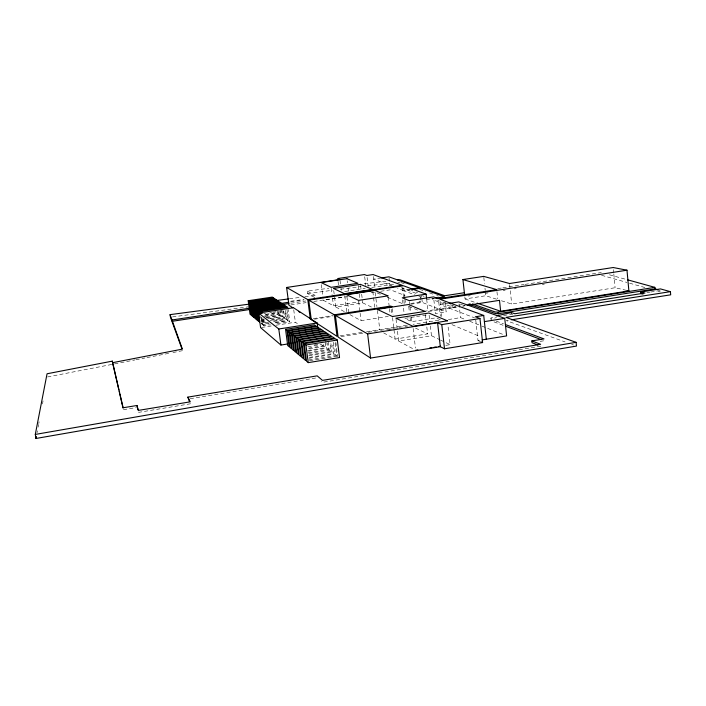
<?xml version="1.0" encoding="UTF-8"?>
<svg xmlns="http://www.w3.org/2000/svg" width="706" height="706" viewBox="0 0 706 706"><rect width="100%" height="100%" fill="white"/><g stroke="black" fill="none" stroke-linecap="round" stroke-linejoin="round"><path stroke-width="0.53" stroke-dasharray="3.53 2.65" d="M37.056 432.707L37.409 430.819M38.106 427.139L38.609 424.456M38.777 423.556L39.112 421.817M42.484 403.929L43.048 400.937M491.067 319.686L490.891 318.088L494.447 316.526M494.624 318.124L496.521 317.497M47.567 376.96L113.534 364.111M114.557 363.908L134.908 359.945M135.914 359.751L144.959 357.986M146.972 357.589L170.817 352.947M172.961 352.532L182.598 350.653M503.581 315.617L511.488 314.126L512.671 314.532M123.409 409.683L136.329 407.556M190.196 398.687L317.435 377.719M540.143 341.395L544.185 340.724M190.567 403.761L138.685 412.348L138.323 411.095M540.814 346.152L322.721 382.273L321.38 381.116M445.83 345.349L450.119 344.652L447.922 325.148M475.747 320.03L477.997 340.566L481.113 340.054M309.396 354.959L331.052 351.473L329.976 342.975M397.469 331.238L398.634 341.016L431.472 335.729L439.653 339.639M308.646 355.895L331.979 352.135L333.85 353.477L332.482 342.737M309.325 357.43L333.85 353.477M309.096 358.242L334.715 354.103L336.621 355.471L334.838 341.369M308.76 359.981L336.621 355.471M309.625 360.687L337.583 356.168L339.533 357.563M314.338 344.943L319.544 344.113M307.869 346.725L321.433 344.563L323.154 345.799L322.889 343.734M646.837 292.655L649.794 292.178M650.773 292.028L655.697 291.243M656.677 291.084L660.604 290.457M308.451 348.146L323.154 345.799M309.202 348.729L323.957 346.372L325.713 347.634L325.184 343.469M307.666 350.52L325.713 347.634M308.496 351.173L326.604 348.27L328.396 349.558L327.584 343.248M508.311 320.286L506.281 320.612L565.1 341.942M308.019 352.832L328.396 349.558M383.64 332.897L395.104 339.101L427.615 333.885L425.391 314.629M308.787 353.441L329.225 350.158L331.052 351.473M414.457 316.888L404.723 318.415L411.739 321.68L435.937 317.85L440.8 319.915L413.045 324.31M416.619 316.544L426.309 315.017M445.045 302.159L446.148 311.902L435.346 313.596L433.66 297.95M501.437 300.756L511.7 304.048L615.094 287.739L625.887 290.228M340.08 335.88L362.31 332.358M366.582 331.679L406.603 325.334M341.06 336.594L363.519 333.029M368.373 332.261L407.944 325.978M448.354 319.553L460.55 317.621L465.642 319.641M388.715 329.499L391.627 329.04M464.83 296.811L465.069 298.965L485.799 295.735L498.365 299.768M449.643 303.324L440.456 304.754L474.556 317.85M458.944 305.124L463.41 304.418M468.766 303.58L470.549 303.306M349.947 314.664L361.04 320.665L388.274 316.403M423.785 311.39L455.838 306.369M456.244 307.048L452.917 307.278L432.46 299.547M462.686 306.033L465.36 305.619M428.348 311.487L456.5 307.075M462.801 306.086L464.963 305.742M267.715 318.635L282.241 316.394L281.456 310.428M260.938 320.171L265.112 319.527M270.327 318.724L282.806 316.8L284.05 317.691L283.124 310.675M260.999 321.248L265.2 320.603M271.501 319.633L284.05 317.691M261.564 321.707L265.774 321.062M269.983 320.409L284.677 318.141L285.93 319.05L284.995 311.973M261.635 322.801L266.93 321.98M273.284 321.001L285.93 319.05M268.527 322.254L261.096 323.401L262.235 324.345L268.642 323.357M273.84 321.433L286.521 319.474L287.801 320.392L286.459 310.19M275.049 322.368L287.801 320.392M261.847 317.638L262.808 324.822L269.233 323.833M275.658 322.836L288.445 320.859L289.751 321.795L288.127 309.44M426.715 299.476L430.66 298.867M431.64 298.717L435.584 298.108M497.765 288.595L501.816 287.969M502.831 287.81L524.002 284.527M525.008 284.377L601.327 272.56M262.808 324.822L263.973 325.793L270.433 324.786M276.884 323.789L289.751 321.795M313.279 318.6L333.1 315.52M410.601 303.501L420.952 301.894L420.132 294.817M261.608 327.46L274.943 325.395M275.975 325.228L295.373 322.218L298.673 324.539M314.523 319.183L332.976 316.314M410.866 304.207L422.294 302.433L446.148 311.902M468.14 296.017L470.249 295.69M485.878 293.264L487.917 292.946M503.131 290.581L505.143 290.272M514.233 288.86L516.236 288.542M542.296 284.5L544.291 284.191M290.863 304.957L306.13 302.627M313.746 301.471L342.11 297.147L340.989 296.599M371.074 292.734L375.221 292.107L382.537 295.205M380.666 291.278L390.444 289.787L405.094 295.602M348.04 296.511L323.357 300.279L333.461 305.742L359.23 301.789M409.983 289.151L402.702 290.263L397.566 288.286M411.28 289.636L403.982 290.748L414.978 294.976M263.665 313.579L265.677 313.27M269.71 312.652L271.722 312.343M272.728 312.193L275.746 311.734L276.911 312.564L264.759 314.426M265.315 314.85L277.493 312.987L278.676 313.835L278.411 311.875M264.379 316.023L278.676 313.835M264.891 316.429L279.223 314.223L280.423 315.088L279.894 311.143M266.012 317.303L280.423 315.088M334.547 297.173L335.791 307.004L362.725 302.865L372.247 307.41M266.577 317.744L281.023 315.52L282.241 316.394M344.625 291.525L365.258 288.401M371.744 287.421L391.009 284.65L395.439 284.774M290.616 301.974L303.73 299.988M290.784 303.262L305.76 300.985M381.284 277.961L373.65 279.108L391.459 285.948M314.788 297.544L307.578 293.581L307.26 291.137L328.846 288.269M307.578 293.581L332.235 290.316M340.442 289.222L361.145 286.565M289.381 298.797L299.688 297.429M304.842 296.749L315.132 295.382L315.353 297.067M172.529 316.906L248.388 306.828M290.748 301.197L304.136 299.415M364.075 283.75L386.747 281.2M367.605 285.842L391.362 283.168M397.857 282.435L400.028 282.197M391.159 285.904L391.98 285.868M450.199 304.851L453.879 305.769M609.437 274.802L626.575 279.541M601.583 275.287L626.875 282.435M629.575 283.194L645.39 287.669M658.248 291.296L660.269 291.869M465.069 298.965L476.091 302.777M571.683 344.334L573.599 345.022M400.911 282.515L405.403 284.147M419.629 289.31L425.656 291.499M429.53 292.902L435.099 294.923M436.723 295.514L438.355 296.105M496.203 321.124L503.493 323.842M411.386 290.316L412.913 290.881M416.002 292.037L417.564 292.628M432.301 298.144L434.022 298.788M437.499 300.094L439.256 300.747M442.839 302.089L448.336 304.145M493.997 321.865L503.669 325.501M401.237 287.739L417.723 293.97M422.497 295.779L424.121 296.388M418.887 296.476L420.847 297.226M418.993 301.118L420.952 301.894M469.711 321.256L480.918 325.704M481.942 326.11L503.696 334.75M387.276 297.217L404.379 304.471M408.668 306.289L418.649 310.525M451.972 324.654L480.389 336.7M477.997 340.566L480.283 341.563M415.525 328.105L427.615 333.885M440.562 340.08L450.119 344.652M307.26 291.137L315.132 295.382M335.791 307.004L345.269 312.131M398.634 341.016L413.954 349.311M490.891 318.088L491.473 319.368M262.994 318.565L263.973 325.793M261.273 317.179L262.235 324.345M260.135 316.279L260.408 318.309M278.835 311.284L279.223 314.223M277.237 311.037L277.493 312.987M293.74 309.793L295.373 322.218M286.963 309.599L288.445 320.859M285.312 310.34L286.521 319.474M283.741 311.108L284.677 318.141M281.888 309.819L282.806 316.8M280.238 309.59L281.023 315.52M325.669 340.954L326.604 348.27M323.692 344.307L323.957 346.372M333.726 290.625L334.415 296.088M331.273 288.419L332.367 297.085M332.508 298.17L333.461 305.742M335.791 342.013L337.583 356.168M333.214 342.251L334.715 354.103M330.893 343.61L331.979 352.135M321.362 284.642L323.092 298.188M328.149 341.722L329.225 350.158M347.175 280.776L347.431 282.85M348.076 288.039L348.464 291.163M346.955 296.908L348.843 312.052M344.775 295.858L346.778 311.955M340.027 280.485L340.521 284.412M341.016 288.33L341.254 290.29M338.05 281.465L338.545 285.356M360.589 285.462L361.128 289.813M361.657 294.164L362.725 302.865M358.189 285.462L359.116 293.016M359.248 294.093L359.919 299.485M358.674 301.462L359.989 312.131M360.113 313.199L361.04 320.665M373.333 276.496L374.701 287.774M377.454 310.428L379.802 329.817M375.221 292.602L376.916 306.607M372.83 291.587L374.78 307.613M367.094 277.432L368.161 286.23M364.693 276.734L365.761 285.462M389.024 277.899L389.412 281.138M389.668 283.309L389.933 285.462M392.298 308.716L393.039 314.92M392.536 317.612L395.104 339.101M391.142 309.166L391.751 314.311M388.071 296.952L389.341 307.578M389.474 308.637L389.977 312.89M403.682 287.907L404.82 297.888M404.944 298.903L405.544 303.995M402.367 287.413L403.541 297.367M403.876 300.2L404.256 303.456M402.535 299.873L403.267 306.06M403.514 308.125L404.114 313.27M396.048 319.288L397.337 330.152M421.473 295.32L421.711 297.358M421.826 298.373L422.294 302.433M413.151 328.475L415.455 348.076M409.392 301.7L409.886 305.91M410.01 306.969L410.504 311.178M411.245 317.479L411.739 321.68M408.765 306.651L409.392 312.017M410.027 317.373L410.654 322.739M429.107 315.194L429.848 321.68M430.351 326.004L431.472 335.729M426.689 299.282L428.11 311.602M440.076 301.285L441.797 316.588M438.77 302.106L440.385 316.253M459.024 303.862L460.55 317.621M452.758 305.804L452.917 307.278M483.822 277.458L484.519 283.918M484.987 288.216L485.216 290.369M485.331 291.437L485.799 295.735M496.953 291.675L497.712 298.779M509.653 284.597L511.7 304.048M613.417 269.648L613.708 272.843M613.814 273.902L615.094 287.739"/><path stroke-width="1.06" d="M511.365 319.8L670.7 294.817L670.426 291.666L505.937 317.391L576.105 342.339L576.467 346.064L233.386 404.097L35.962 438.479L36.333 436.537M35.962 438.479L35.3 434.428L47.055 373.774L112.316 361.128L123.118 407.768L136.964 405.491L138.385 410.398L190.285 401.829L187.858 397.125L317.197 375.857L322.474 380.375L540.628 344.307L531.856 340.919L532.042 342.728L537.857 344.996M496.353 315.909L511.32 312.546L514.877 313.755L644.984 293.008L640.774 292.046L640.916 293.599L643.016 294.084M118.837 389.88L112.554 362.69L182.377 349.126L170.075 314.638L249.077 304.154M35.3 434.428L232.839 400.17L576.105 342.339M531.856 340.919L543.999 338.915L505.981 324.769M415.71 350.255L417.864 349.902M429.725 347.97L431.887 347.617M434.04 347.273L436.184 346.92M438.329 346.567L440.482 346.222M312.837 320.7L311.267 319.686L308.743 300.156L334.326 314.814L390.771 306.069L392.051 306.642L335.394 315.432L338.121 337.062L370.588 358.066L440.315 346.708L444.524 348.79L482.595 342.569L479.974 318.53L475.385 316.782L483.725 315.458L486.31 339.207M482.154 339.886L506.608 335.906L504.746 318.371L458.803 301.894L449.643 303.324M308.24 362.637L339.533 357.563L337.318 340.018L335.385 338.739L304.224 343.69L306.51 361.19L308.24 362.637L305.945 345.005L304.224 343.69M657.78 289.672L654.991 288.886L498.365 313.711L495.435 313.561L470.717 304.771L468.043 305.195M305.945 345.005L337.318 340.018M640.774 292.046L660.472 288.913L670.426 291.666M335.394 315.432L367.632 333.912L437.588 322.792L441.771 324.61L479.974 318.53M484.395 321.627L504.746 318.371M294.526 336.25L324.46 331.538L326.243 332.711L296.105 337.459L294.526 336.25L296.732 353.062L298.329 354.386L296.105 337.459M296.847 338.024L327.072 333.258L328.89 334.459L298.462 339.268L296.847 338.024L299.07 355.003L300.694 356.353L298.462 339.268M299.273 339.895L329.808 335.059L331.661 336.285L300.924 341.157L299.273 339.895L301.515 357.042L303.183 358.427L300.924 341.157M317.841 328.325L317.162 323.004L293.475 307.728L258.608 313.049L260.576 327.619L280.926 345.049L287.333 344.034M301.691 341.748L332.526 336.859L334.423 338.103L303.377 343.037L301.691 341.748L303.959 359.072L305.654 360.484L303.377 343.037M477.097 303.121L500.66 311.267L628.878 290.916L626.99 270.204L613.214 267.521L509.538 283.512L483.707 276.381L462.924 279.55L464.592 294.649M654.991 288.886L654.859 287.36L498.198 312.149L495.268 311.999L472.349 303.933M258.608 313.049L278.791 328.987L317.162 323.004M285.559 329.367L314.364 324.875L316.006 325.96L287.015 330.487L285.559 329.367L287.695 345.534L289.169 346.761L287.015 330.487M287.721 331.035L316.809 326.481L318.485 327.593L289.213 332.173L287.721 331.035L289.875 347.352L291.384 348.605L289.213 332.173M289.963 332.755L319.333 328.149L321.045 329.278L291.481 333.92L289.963 332.755L292.134 349.232L293.67 350.511L291.481 333.92M467.125 305.407L499.495 300.332L500.66 311.267M292.196 334.459L321.839 329.799L323.586 330.955L293.74 335.65L292.196 334.459L294.384 351.103L295.946 352.4L293.74 335.65M435.584 298.108L444.427 296.741L420.652 288.207L412.33 289.478M626.99 270.204L439.847 299.229L483.725 315.458M259.173 309.14L260.302 310.005L285.921 306.104L284.642 305.266L259.173 309.14L259.72 313.217M260.876 310.446L286.557 306.528L287.854 307.384L262.023 311.328L260.876 310.446L261.291 313.526M411.016 288.992L419.311 287.721L388.9 276.814L381.284 277.961M426.574 298.259L426.097 294.146L402.296 297.808L409.268 300.65L433.537 296.899L438.382 298.691L496.733 289.645L462.924 279.55M248.194 300.721L272.269 297.094L273.399 297.844L249.2 301.488L248.194 300.721L250.03 314.188L251.045 315.026L249.2 301.488M249.686 301.868L273.946 298.206L275.102 298.965L250.709 302.645L249.686 301.868L251.53 315.441L252.563 316.297L250.709 302.645M251.221 303.042L275.684 299.353L276.849 300.121L252.263 303.836L251.221 303.042L253.083 316.729L254.125 317.594L252.263 303.836M252.748 304.207L277.396 300.482L278.588 301.268L253.798 305.018L252.748 304.207L254.619 318L255.678 318.891L253.798 305.018M254.328 305.424L279.188 301.665L280.397 302.459L255.404 306.254L254.328 305.424L256.216 319.333L257.302 320.233L255.404 306.254M255.907 306.633L280.962 302.83L282.188 303.642L256.993 307.472L255.907 306.633L257.805 320.656L258.899 321.574L256.993 307.472M172.026 319.977L250.003 308.143M281.217 303.404L288.745 302.256M286.61 287.466L307.781 299.6L402.12 285.277L373.095 274.546L366.855 275.481L364.428 274.555L337.689 278.543L339.904 279.505L286.61 287.466L288.948 305.248L292.911 307.816M257.549 307.895L282.815 304.057L284.059 304.877L258.661 308.743L257.549 307.895L259.455 322.033M308.743 300.156L403.426 285.762L426.097 294.146M172.22 321.292L249.227 309.581M282.329 304.551L288.913 303.554M275.967 300.579L288.348 298.938M397.566 279.982L399.737 279.735L444.727 295.743L463.551 292.84L464.627 293.193M626.884 290.457L628.878 290.916M627.475 279.788L654.859 287.36M506.158 326.428L541.246 339.621M481.051 341.898L482.595 342.569M298.426 311.381L299.847 312.299M313.614 321.212L315.22 322.245M316.835 323.286L337.044 336.365L334.326 314.814M189.34 401.37L187.858 397.125M181.874 348.658L170.446 317.179L170.075 314.638M137.961 409.851L136.964 405.491M119.164 391.292L119.49 392.721M119.826 394.16L123.029 408.042M112.316 361.128L112.554 362.69M262.023 311.328L262.297 313.393M260.302 310.005L260.717 313.085M258.661 308.743L259.481 314.841M278.791 328.987L280.926 345.049M307.781 299.6L310.296 319.059M367.632 333.912L370.588 358.066M437.588 322.792L440.315 346.708M441.771 324.61L444.524 348.79M498.198 312.149L498.365 313.711M511.32 312.546L511.409 313.34M447.427 320.815L412.904 326.304L395.916 318.203L428.86 313.032L447.427 320.815M425.021 311.425L392.404 316.535L377.322 309.352L408.518 304.507L425.021 311.425M387.947 295.885L358.542 300.394L346.69 294.746L374.965 290.448L387.947 295.885M360.457 284.368L333.453 288.436L344.51 293.705L372.574 289.451L360.457 284.368M346.92 278.693L321.098 282.559L331.14 287.342L357.924 283.309L346.92 278.693"/></g></svg>
